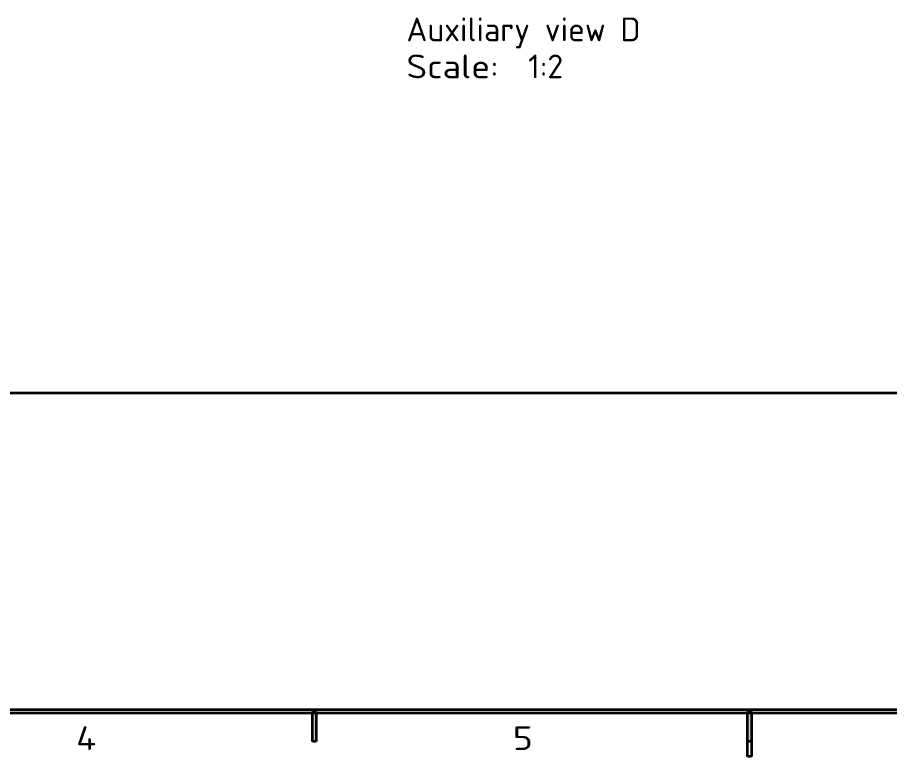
# Model space of a CAD drawing. Extents: x 23 to 587, y 4 to 413.
# Drawn here: x 219.4 to 329.7, y 4.3 to 97.7 of the extents above; entities that cross this region are included whole.
import ezdxf
from ezdxf.enums import TextEntityAlignment as Align

# ---------------------------------------------------------------- set-up
doc = ezdxf.new("R2010")
doc.units = 0
doc.layers.get('0').update_dxf_attribs({"lineweight": 13})
doc.layers.add('3', color=7, linetype='Continuous', lineweight=13)
doc.styles.get("Standard").update_dxf_attribs({"font": 'isocp.shx'})

# ---------------------------------------------------------------- blocks, each defined once
blk = doc.blocks.new('BLOCK6537')
at = {"layer": '3', "color": 7, "lineweight": 13}
blk.add_text('4', height=3, dxfattribs=at).set_placement((226.86, 5.12), (229.4, 5.12), align=Align.FIT)
blk = doc.blocks.new('BLOCK6538')
at = {"layer": '3', "color": 7, "lineweight": 13}
blk.add_text('5', height=3, dxfattribs=at).set_placement((282.05, 5.12), (284.59, 5.12), align=Align.FIT)
blk = doc.blocks.new('BLOCK6718')
at = {"layer": '3', "color": 7, "lineweight": 5}
blk.add_solid([(257.21, 10), (256.73, 10), (257.21, 6.2), (256.73, 6.2)], dxfattribs=at)
blk = doc.blocks.new('BLOCK6719')
at = {"layer": '3', "color": 7, "lineweight": 5}
blk.add_solid([(312.21, 10), (311.73, 10), (312.21, 6.2), (311.73, 6.2)], dxfattribs=at)
blk = doc.blocks.new('BLOCK7065')
at = {"color": 7, "lineweight": 13}
for s, p, p2 in [('Auxiliary view D', (0, -91.59), (59.15, -91.59)), ('Scale:', (0, -100.95), (23.3, -100.95)), ('  1:2', (23.3, -100.95), (39.61, -100.95))]:
    blk.add_text(s, height=6, dxfattribs=at).set_placement(p, p2, align=Align.FIT)

msp = doc.modelspace()

# ---------------------------------------------------------------- linework, layer by layer
at = {"color": 7, "lineweight": 35}
msp.add_line((579.7283, 50.2375), (30.2375, 50.2375), dxfattribs=at)
at = {"layer": '3', "color": 7, "lineweight": 35}
for p, q in [((30.2375, 10.2375), (580.4408, 10.2375)), ((579.9658, 9.7625), (29.7625, 9.7625))]:
    msp.add_line(p, q, dxfattribs=at)
at = {"layer": '3', "color": 7, "lineweight": 35, "ltscale": 0.095}
for p, q in [((256.7317, 6.2), (256.7317, 10)), ((257.2067, 10), (257.2067, 6.2)), ((311.7317, 6.2), (311.7317, 10)), ((312.2067, 10), (312.2067, 6.2))]:
    msp.add_line(p, q, dxfattribs=at)
at = {"layer": '3', "color": 7, "lineweight": 35, "ltscale": 0.011875}
for p, q in [((256.7317, 10), (257.2067, 10)), ((311.7317, 10), (312.2067, 10)), ((311.7317, 10), (312.2067, 10)), ((257.2067, 6.2), (256.7317, 6.2)), ((312.2067, 6.2), (311.7317, 6.2)), ((312.2067, 4.2965), (311.7317, 4.2965))]:
    msp.add_line(p, q, dxfattribs=at)
at = {"layer": '3', "color": 7, "lineweight": 35, "ltscale": 0.142588}
for p, q in [((311.7317, 4.2965), (311.7317, 10)), ((312.2067, 10), (312.2067, 4.2965))]:
    msp.add_line(p, q, dxfattribs=at)

# ---------------------------------------------------------------- block references
at = {"lineweight": 0, "xscale": 0.5, "yscale": 0.5, "zscale": 0.5}
msp.add_blockref('BLOCK7065', (268.6158, 140.5185), dxfattribs=at)
at = {"layer": '3', "lineweight": 0}
for name in ['BLOCK6718', 'BLOCK6719', 'BLOCK6537', 'BLOCK6538']:
    msp.add_blockref(name, (0, 0), dxfattribs=at)

doc.saveas('drawing.dxf')
